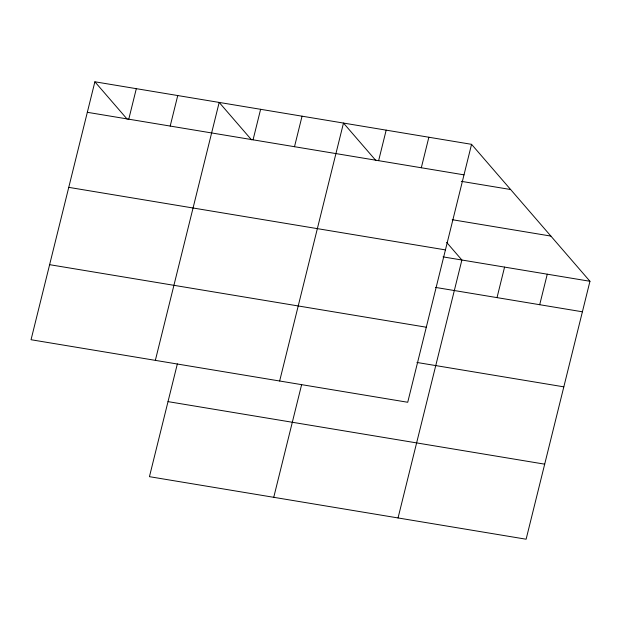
<?xml version="1.0" encoding="UTF-8"?>
<svg xmlns="http://www.w3.org/2000/svg" width="621" height="621" viewBox="0 0 621 621"><rect width="100%" height="100%" fill="white"/><g stroke="black" fill="none" stroke-linecap="round" stroke-linejoin="round"><path stroke-width="0.93" d="M94.881 81.786L31.05 339.726L407.725 402.268L471.556 144.328L94.881 81.786L127.235 119.216M128.764 119.193L136.317 88.671M170.193 126.071L177.753 95.549M155.351 360.359L219.182 102.426L251.536 139.849M177.358 363.883L149.444 476.672L526.119 539.214L589.95 281.274L471.556 144.328M253.065 139.826L260.618 109.304M294.501 146.711L302.054 116.189M279.652 380.999L343.483 123.067L375.845 160.49M273.745 497.305L301.659 384.523M378.624 160.676L386.177 130.154M421.31 167.763L428.863 137.241M398.045 517.945L461.884 260.013L446.623 242.361M497.017 297.622L504.57 267.1M539.703 304.709L547.264 274.187M87.328 112.308L464.003 174.85M461.294 181.332L510.625 189.521M452.22 219.702L550.881 236.081M68.76 187.356L445.428 249.898M443.045 256.884L589.95 281.274M435.492 287.407L582.397 311.796M49.626 264.678L426.293 327.22M416.924 362.454L563.821 386.844M168.019 401.624L544.687 464.166"/></g></svg>
